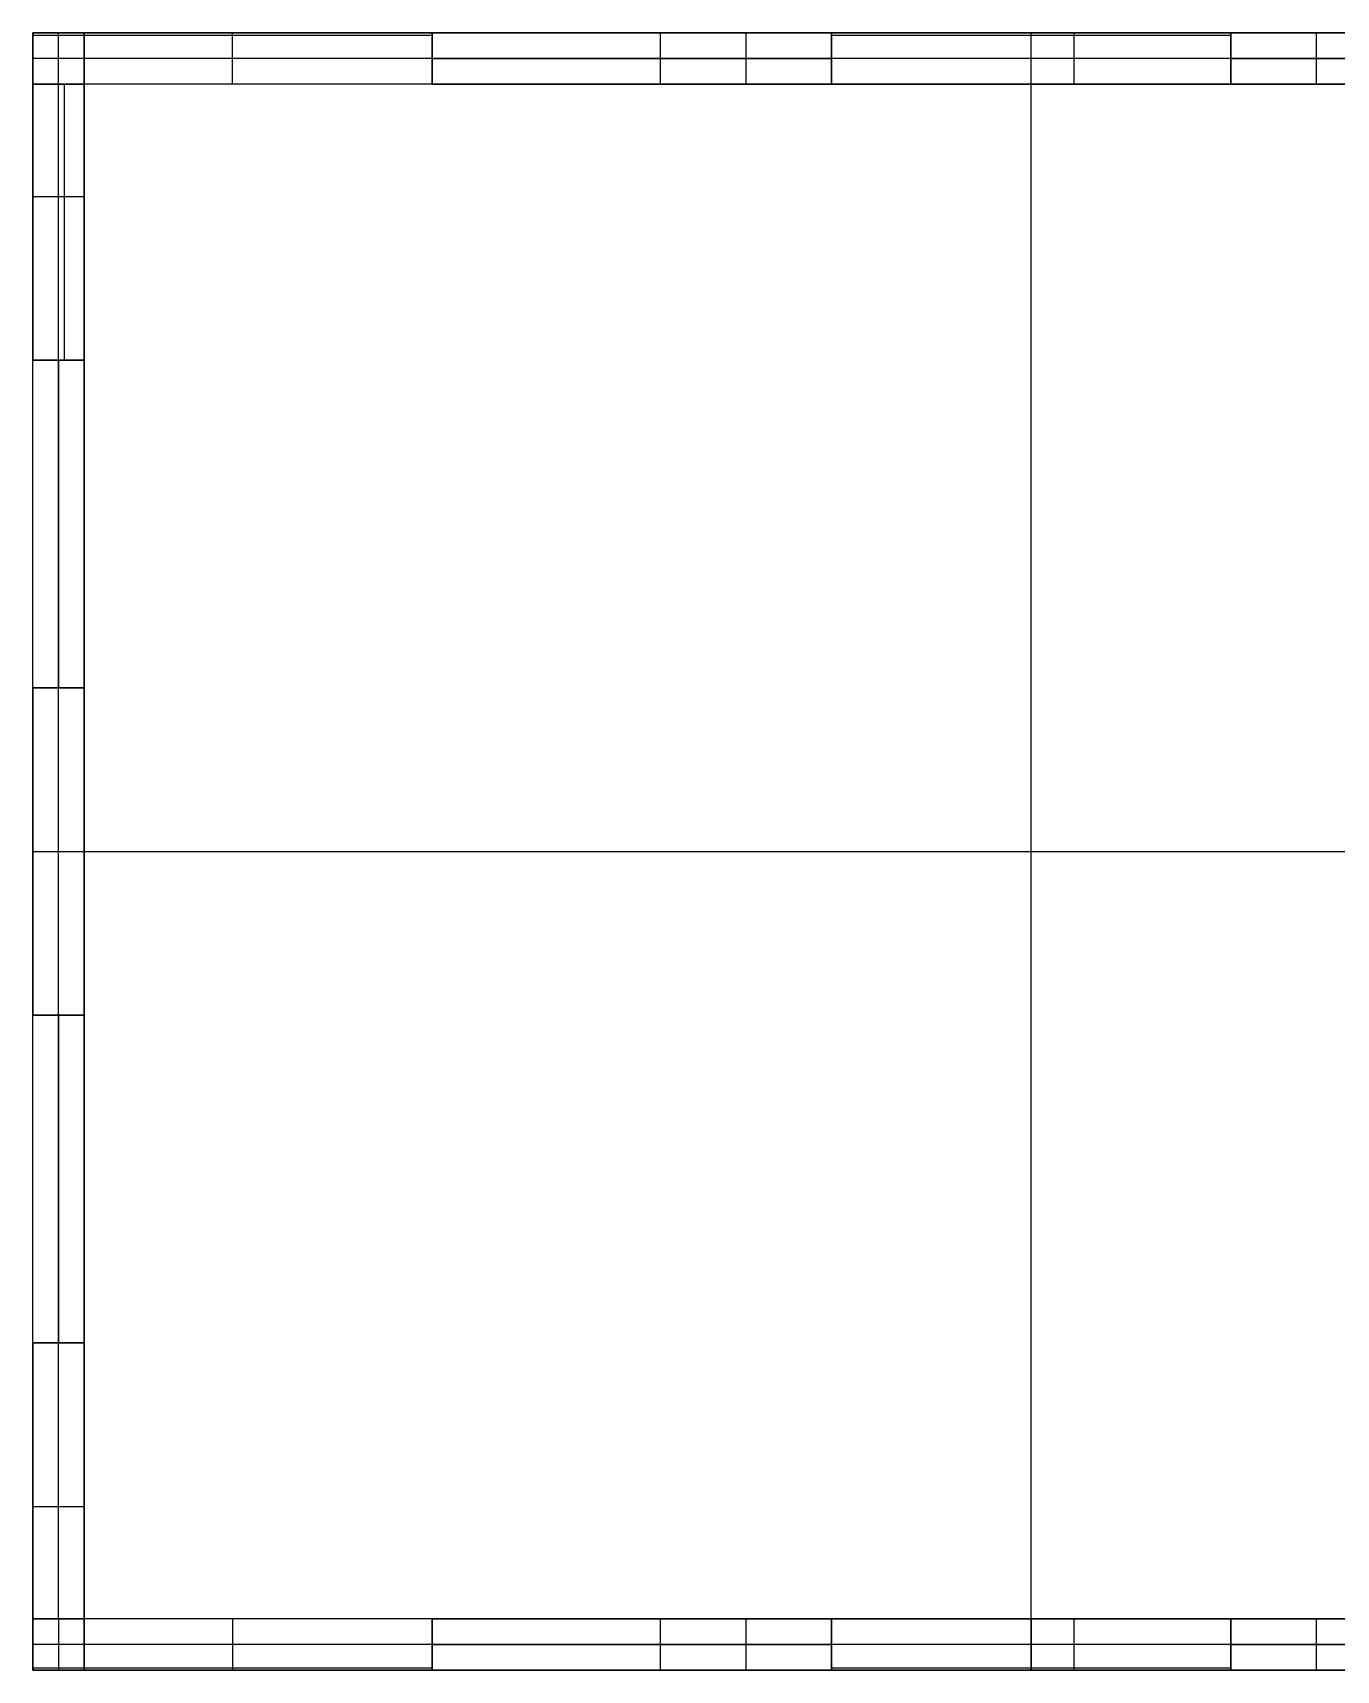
# Model space of a CAD drawing. Header units: millimetres. Extents: x -9556 to -1947, y -3269 to 306.
# Drawn here: x -7994.4 to -7765.9, y 0 to 287 of the extents above; entities that cross this region are included whole.
import ezdxf

# ---------------------------------------------------------------- set-up
doc = ezdxf.new("R2010")
doc.units = ezdxf.units.MM
doc.header["$MEASUREMENT"] = 0
doc.layers.add('2 TRAY TROLLEY$ASSEMBLED$DOUBLE BOX', color=7, linetype='Continuous', true_color=0x000000)

msp = doc.modelspace()

# ---------------------------------------------------------------- linework, layer by layer
at = {"layer": '2 TRAY TROLLEY$ASSEMBLED$DOUBLE BOX', "color": 6, "true_color": 0xff00ff}
for p, q in [((-7994.37, 287, 467), (-7994.37, 278, 467)), ((-7989.87, 278, 364.71), (-7989.87, 287, 364.71)), ((-7989.87, 278, 415.86), (-7989.87, 287, 415.86)), ((-7989.87, 278, 262.43), (-7989.87, 287, 262.43)), ((-7989.87, 278, 313.57), (-7989.87, 287, 313.57)), ((-7989.87, 278, 160.14), (-7989.87, 287, 160.14)), ((-7989.87, 278, 211.29), (-7989.87, 287, 211.29)), ((-7985.37, 287, 364.71), (-7985.37, 278, 364.71)), ((-7985.37, 287, 415.86), (-7985.37, 278, 415.86)), ((-7985.37, 287, 262.43), (-7985.37, 278, 262.43)), ((-7985.37, 287, 313.57), (-7985.37, 278, 313.57)), ((-7985.37, 287, 160.14), (-7985.37, 278, 160.14)), ((-7985.37, 287, 211.29), (-7985.37, 278, 211.29)), ((-7653.37, 287, 283.5), (-7985.37, 287, 283.5)), ((-7985.37, 278, 390.29), (-7985.37, 287, 390.29)), ((-7985.37, 278, 288), (-7985.37, 287, 288)), ((-7985.37, 278, 185.71), (-7985.37, 287, 185.71)), ((-7959.37, 278, 109), (-7959.37, 287, 109)), ((-7819.37, 278, 467), (-7819.37, 287, 467)), ((-7819.37, 278, 109), (-7819.37, 287, 109)), ((-7994.37, 286.57, 109), (-7924.37, 286.57, 109)), ((-7854.37, 286.57, 109), (-7784.37, 286.57, 109)), ((-7653.37, 278, 283.5), (-7985.37, 278, 283.5)), ((-7994.37, 0, 467), (-7994.37, 9, 467)), ((-7989.87, 9, 364.71), (-7989.87, 0, 364.71)), ((-7989.87, 9, 415.86), (-7989.87, 0, 415.86)), ((-7989.87, 9, 262.43), (-7989.87, 0, 262.43)), ((-7989.87, 9, 313.57), (-7989.87, 0, 313.57)), ((-7989.87, 9, 160.14), (-7989.87, 0, 160.14)), ((-7989.87, 9, 211.29), (-7989.87, 0, 211.29)), ((-7985.37, 0, 364.71), (-7985.37, 9, 364.71)), ((-7985.37, 0, 415.86), (-7985.37, 9, 415.86)), ((-7985.37, 0, 262.43), (-7985.37, 9, 262.43)), ((-7985.37, 0, 313.57), (-7985.37, 9, 313.57)), ((-7985.37, 0, 160.14), (-7985.37, 9, 160.14)), ((-7985.37, 0, 211.29), (-7985.37, 9, 211.29)), ((-7985.37, 9, 390.29), (-7985.37, 0, 390.29)), ((-7985.37, 9, 288), (-7985.37, 0, 288)), ((-7985.37, 9, 185.71), (-7985.37, 0, 185.71)), ((-7653.37, 9, 283.5), (-7985.37, 9, 283.5)), ((-7959.37, 9, 109), (-7959.37, 0, 109)), ((-7819.37, 9, 467), (-7819.37, 0, 467)), ((-7819.37, 9, 109), (-7819.37, 0, 109)), ((-7994.37, 0.43, 109), (-7924.37, 0.43, 109)), ((-7653.37, 0, 283.5), (-7985.37, 0, 283.5)), ((-7854.37, 0.43, 109), (-7784.37, 0.43, 109))]:
    msp.add_line(p, q, dxfattribs=at)
at = {"layer": '2 TRAY TROLLEY$ASSEMBLED$DOUBLE BOX', "color": 96, "true_color": 0x007f00}
for p, q in [((-7994.37, 287, 109), (-7994.37, 287, 100)), ((-7819.37, 0, 100), (-7819.37, 287, 100)), ((-7819.37, 0, 109), (-7819.37, 287, 109)), ((-7819.37, 287, 100), (-7819.37, 287, 109)), ((-7924.37, 282.5, 109), (-7924.37, 282.5, 100)), ((-7854.37, 282.5, 109), (-7854.37, 282.5, 100)), ((-7784.37, 282.5, 109), (-7784.37, 282.5, 100)), ((-7924.37, 278, 109), (-7924.37, 278, 100)), ((-7889.37, 278, 109), (-7889.37, 278, 100)), ((-7854.37, 278, 100), (-7854.37, 278, 109)), ((-7784.37, 278, 109), (-7784.37, 278, 100)), ((-7989.87, 229.6, 109), (-7989.87, 229.6, 100)), ((-7985.37, 229.6, 100), (-7985.37, 229.6, 109)), ((-7985.37, 200.9, 109), (-7985.37, 200.9, 100)), ((-7989.87, 172.2, 109), (-7989.87, 172.2, 100)), ((-7985.37, 172.2, 109), (-7985.37, 172.2, 100)), ((-7994.37, 143.5, 100), (-7644.37, 143.5, 100)), ((-7994.37, 143.5, 109), (-7644.37, 143.5, 109)), ((-7994.37, 143.5, 100), (-7994.37, 143.5, 109)), ((-7989.87, 114.8, 109), (-7989.87, 114.8, 100)), ((-7985.37, 114.8, 100), (-7985.37, 114.8, 109)), ((-7985.37, 86.1, 109), (-7985.37, 86.1, 100)), ((-7989.87, 57.4, 109), (-7989.87, 57.4, 100)), ((-7985.37, 57.4, 109), (-7985.37, 57.4, 100)), ((-7924.37, 9, 109), (-7924.37, 9, 100)), ((-7889.37, 9, 109), (-7889.37, 9, 100)), ((-7854.37, 9, 100), (-7854.37, 9, 109)), ((-7784.37, 9, 109), (-7784.37, 9, 100)), ((-7924.37, 4.5, 109), (-7924.37, 4.5, 100)), ((-7854.37, 4.5, 109), (-7854.37, 4.5, 100)), ((-7784.37, 4.5, 109), (-7784.37, 4.5, 100)), ((-7994.37, 0, 100), (-7994.37, 0, 109)), ((-7819.37, 0, 100), (-7819.37, 0, 109))]:
    msp.add_line(p, q, dxfattribs=at)
at = {"layer": '2 TRAY TROLLEY$ASSEMBLED$DOUBLE BOX', "color": 5, "true_color": 0x0000ff}
for p, q in [((-7994.37, 287, 262.43), (-7994.37, 287, 313.57)), ((-7994.37, 287, 364.71), (-7994.37, 287, 415.86)), ((-7994.37, 287, 160.14), (-7994.37, 287, 211.29)), ((-7994.37, 287, 283.5), (-7985.37, 287, 283.5)), ((-7989.87, 287, 211.29), (-7989.87, 287, 160.14)), ((-7989.87, 287, 313.57), (-7989.87, 287, 262.43)), ((-7989.87, 287, 415.86), (-7989.87, 287, 364.71)), ((-7985.37, 287, 262.43), (-7985.37, 287, 313.57)), ((-7985.37, 287, 364.71), (-7985.37, 287, 415.86)), ((-7985.37, 287, 160.14), (-7985.37, 287, 211.29)), ((-7994.37, 9, 467), (-7994.37, 278, 467)), ((-7994.37, 278, 236.86), (-7985.37, 278, 236.86)), ((-7994.37, 278, 339.14), (-7985.37, 278, 339.14)), ((-7994.37, 278, 441.43), (-7985.37, 278, 441.43)), ((-7994.37, 278, 134.57), (-7985.37, 278, 134.57)), ((-7989.87, 9, 467), (-7989.87, 278, 467)), ((-7988.89, 278, 109), (-7988.89, 229.6, 109)), ((-7985.37, 278, 467), (-7985.37, 9, 467)), ((-7994.37, 258.3, 109), (-7985.37, 258.3, 109)), ((-7994.37, 172.2, 100), (-7994.37, 229.6, 100)), ((-7989.87, 229.6, 100), (-7989.87, 172.2, 100)), ((-7985.37, 172.2, 100), (-7985.37, 229.6, 100)), ((-7994.37, 143.5, 109), (-7985.37, 143.5, 109)), ((-7994.37, 143.5, 467), (-7985.37, 143.5, 467)), ((-7994.37, 57.4, 100), (-7994.37, 114.8, 100)), ((-7989.87, 114.8, 100), (-7989.87, 57.4, 100)), ((-7985.37, 57.4, 100), (-7985.37, 114.8, 100)), ((-7994.37, 28.7, 109), (-7985.37, 28.7, 109)), ((-7985.37, 9, 441.43), (-7994.37, 9, 441.43)), ((-7985.37, 9, 339.14), (-7994.37, 9, 339.14)), ((-7985.37, 9, 236.86), (-7994.37, 9, 236.86)), ((-7985.37, 9, 134.57), (-7994.37, 9, 134.57)), ((-7994.37, 0, 364.71), (-7994.37, 0, 415.86)), ((-7994.37, 0, 262.43), (-7994.37, 0, 313.57)), ((-7994.37, 0, 160.14), (-7994.37, 0, 211.29)), ((-7994.37, 0, 283.5), (-7985.37, 0, 283.5)), ((-7989.87, 0, 364.71), (-7989.87, 0, 415.86)), ((-7989.87, 0, 262.43), (-7989.87, 0, 313.57)), ((-7989.87, 0, 160.14), (-7989.87, 0, 211.29)), ((-7985.37, 0, 415.86), (-7985.37, 0, 364.71)), ((-7985.37, 0, 313.57), (-7985.37, 0, 262.43)), ((-7985.37, 0, 211.29), (-7985.37, 0, 160.14))]:
    msp.add_line(p, q, dxfattribs=at)
at = {"layer": '2 TRAY TROLLEY$ASSEMBLED$DOUBLE BOX', "color": 6, "true_color": 0xff00ff}
for points in [[(-7994.37, 287, 467), (-7819.37, 287, 467), (-7644.37, 287, 467)], [(-7994.37, 278, 364.71), (-7994.37, 282.5, 364.71), (-7994.37, 287, 364.71)], [(-7994.37, 287, 415.86), (-7994.37, 282.5, 415.86), (-7994.37, 278, 415.86)], [(-7994.37, 287, 364.71), (-7989.87, 287, 364.71), (-7985.37, 287, 364.71)], [(-7985.37, 287, 415.86), (-7989.87, 287, 415.86), (-7994.37, 287, 415.86)], [(-7994.37, 287, 415.86), (-7994.37, 287, 441.43), (-7994.37, 287, 467)], [(-7994.37, 287, 262.43), (-7989.87, 287, 262.43), (-7985.37, 287, 262.43)], [(-7985.37, 287, 313.57), (-7989.87, 287, 313.57), (-7994.37, 287, 313.57)], [(-7994.37, 278, 262.43), (-7994.37, 282.5, 262.43), (-7994.37, 287, 262.43)], [(-7994.37, 287, 313.57), (-7994.37, 282.5, 313.57), (-7994.37, 278, 313.57)], [(-7994.37, 287, 313.57), (-7994.37, 287, 339.14), (-7994.37, 287, 364.71)], [(-7994.37, 287, 160.14), (-7989.87, 287, 160.14), (-7985.37, 287, 160.14)], [(-7985.37, 287, 211.29), (-7989.87, 287, 211.29), (-7994.37, 287, 211.29)], [(-7994.37, 278, 160.14), (-7994.37, 282.5, 160.14), (-7994.37, 287, 160.14)], [(-7994.37, 287, 211.29), (-7994.37, 282.5, 211.29), (-7994.37, 278, 211.29)], [(-7994.37, 287, 211.29), (-7994.37, 287, 236.86), (-7994.37, 287, 262.43)], [(-7994.37, 287, 109), (-7959.37, 287, 109), (-7924.37, 287, 109)], [(-7994.37, 278, 109), (-7994.37, 282.5, 109), (-7994.37, 287, 109)], [(-7994.37, 287, 109), (-7994.37, 287, 134.57), (-7994.37, 287, 160.14)], [(-7985.37, 287, 364.71), (-7985.37, 287, 390.29), (-7985.37, 287, 415.86)], [(-7985.37, 287, 262.43), (-7985.37, 287, 288), (-7985.37, 287, 313.57)], [(-7985.37, 287, 160.14), (-7985.37, 287, 185.71), (-7985.37, 287, 211.29)], [(-7854.37, 287, 100), (-7889.37, 287, 100), (-7924.37, 287, 100)], [(-7924.37, 287, 100), (-7924.37, 287, 104.5), (-7924.37, 287, 109)], [(-7924.37, 278, 100), (-7924.37, 282.5, 100), (-7924.37, 287, 100)], [(-7924.37, 287, 109), (-7924.37, 282.5, 109), (-7924.37, 278, 109)], [(-7884.37, 287, 422), (-7884.37, 282.5, 422), (-7884.37, 278, 422)], [(-7769.37, 287, 437), (-7819.37, 287, 437), (-7869.37, 287, 437)], [(-7869.37, 287, 407), (-7819.37, 287, 407), (-7769.37, 287, 407)], [(-7869.37, 287, 437), (-7869.37, 282.5, 437), (-7869.37, 278, 437)], [(-7869.37, 287, 407), (-7869.37, 282.5, 407), (-7869.37, 278, 407)], [(-7854.37, 287, 100), (-7854.37, 282.5, 100), (-7854.37, 278, 100)], [(-7854.37, 287, 109), (-7854.37, 287, 104.5), (-7854.37, 287, 100)], [(-7854.37, 287, 109), (-7819.37, 287, 109), (-7784.37, 287, 109)], [(-7854.37, 278, 109), (-7854.37, 282.5, 109), (-7854.37, 287, 109)], [(-7811.87, 287, 437), (-7811.87, 282.5, 437), (-7811.87, 278, 437)], [(-7811.87, 287, 407), (-7811.87, 282.5, 407), (-7811.87, 278, 407)], [(-7714.37, 287, 100), (-7749.37, 287, 100), (-7784.37, 287, 100)], [(-7784.37, 278, 100), (-7784.37, 282.5, 100), (-7784.37, 287, 100)], [(-7784.37, 287, 100), (-7784.37, 287, 104.5), (-7784.37, 287, 109)], [(-7784.37, 287, 109), (-7784.37, 282.5, 109), (-7784.37, 278, 109)], [(-7769.37, 287, 437), (-7769.37, 282.5, 437), (-7769.37, 278, 437)], [(-7769.37, 287, 407), (-7769.37, 282.5, 407), (-7769.37, 278, 407)], [(-7924.37, 286.57, 109), (-7924.37, 286.57, 104.5), (-7924.37, 286.57, 100)], [(-7854.37, 286.57, 109), (-7854.37, 286.57, 104.5), (-7854.37, 286.57, 100)], [(-7784.37, 286.57, 109), (-7784.37, 286.57, 104.5), (-7784.37, 286.57, 100)], [(-7994.37, 282.5, 467), (-7994.37, 282.5, 441.43), (-7994.37, 282.5, 415.86)], [(-7644.37, 282.5, 467), (-7819.37, 282.5, 467), (-7994.37, 282.5, 467)], [(-7994.37, 282.5, 364.71), (-7994.37, 282.5, 339.14), (-7994.37, 282.5, 313.57)], [(-7994.37, 282.5, 262.43), (-7994.37, 282.5, 236.86), (-7994.37, 282.5, 211.29)], [(-7994.37, 282.5, 160.14), (-7994.37, 282.5, 134.57), (-7994.37, 282.5, 109)], [(-7924.37, 282.5, 100), (-7889.37, 282.5, 100), (-7854.37, 282.5, 100)], [(-7784.37, 282.5, 100), (-7749.37, 282.5, 100), (-7714.37, 282.5, 100)], [(-7644.37, 278, 467), (-7819.37, 278, 467), (-7994.37, 278, 467)], [(-7985.37, 278, 364.71), (-7989.87, 278, 364.71), (-7994.37, 278, 364.71)], [(-7994.37, 278, 415.86), (-7989.87, 278, 415.86), (-7985.37, 278, 415.86)], [(-7994.37, 278, 415.86), (-7994.37, 278, 441.43), (-7994.37, 278, 467)], [(-7985.37, 278, 262.43), (-7989.87, 278, 262.43), (-7994.37, 278, 262.43)], [(-7994.37, 278, 313.57), (-7989.87, 278, 313.57), (-7985.37, 278, 313.57)], [(-7994.37, 278, 313.57), (-7994.37, 278, 339.14), (-7994.37, 278, 364.71)], [(-7985.37, 278, 160.14), (-7989.87, 278, 160.14), (-7994.37, 278, 160.14)], [(-7994.37, 278, 211.29), (-7989.87, 278, 211.29), (-7985.37, 278, 211.29)], [(-7994.37, 278, 211.29), (-7994.37, 278, 236.86), (-7994.37, 278, 262.43)], [(-7924.37, 278, 109), (-7959.37, 278, 109), (-7994.37, 278, 109)], [(-7994.37, 278, 109), (-7994.37, 278, 134.57), (-7994.37, 278, 160.14)], [(-7985.37, 278, 415.86), (-7985.37, 278, 390.29), (-7985.37, 278, 364.71)], [(-7985.37, 278, 313.57), (-7985.37, 278, 288), (-7985.37, 278, 262.43)], [(-7985.37, 278, 211.29), (-7985.37, 278, 185.71), (-7985.37, 278, 160.14)], [(-7854.37, 278, 100), (-7889.37, 278, 100), (-7924.37, 278, 100)], [(-7924.37, 278, 109), (-7924.37, 278, 104.5), (-7924.37, 278, 100)], [(-7869.37, 278, 437), (-7819.37, 278, 437), (-7769.37, 278, 437)], [(-7769.37, 278, 407), (-7819.37, 278, 407), (-7869.37, 278, 407)], [(-7854.37, 278, 100), (-7854.37, 278, 104.5), (-7854.37, 278, 109)], [(-7784.37, 278, 109), (-7819.37, 278, 109), (-7854.37, 278, 109)], [(-7714.37, 278, 100), (-7749.37, 278, 100), (-7784.37, 278, 100)], [(-7784.37, 278, 109), (-7784.37, 278, 104.5), (-7784.37, 278, 100)], [(-7644.37, 9, 467), (-7819.37, 9, 467), (-7994.37, 9, 467)], [(-7985.37, 9, 364.71), (-7989.87, 9, 364.71), (-7994.37, 9, 364.71)], [(-7994.37, 9, 415.86), (-7989.87, 9, 415.86), (-7985.37, 9, 415.86)], [(-7994.37, 9, 364.71), (-7994.37, 4.5, 364.71), (-7994.37, 0, 364.71)], [(-7994.37, 0, 415.86), (-7994.37, 4.5, 415.86), (-7994.37, 9, 415.86)], [(-7994.37, 9, 415.86), (-7994.37, 9, 441.43), (-7994.37, 9, 467)], [(-7985.37, 9, 262.43), (-7989.87, 9, 262.43), (-7994.37, 9, 262.43)], [(-7994.37, 9, 313.57), (-7989.87, 9, 313.57), (-7985.37, 9, 313.57)], [(-7994.37, 9, 262.43), (-7994.37, 4.5, 262.43), (-7994.37, 0, 262.43)], [(-7994.37, 0, 313.57), (-7994.37, 4.5, 313.57), (-7994.37, 9, 313.57)], [(-7994.37, 9, 313.57), (-7994.37, 9, 339.14), (-7994.37, 9, 364.71)], [(-7985.37, 9, 160.14), (-7989.87, 9, 160.14), (-7994.37, 9, 160.14)], [(-7994.37, 9, 211.29), (-7989.87, 9, 211.29), (-7985.37, 9, 211.29)], [(-7994.37, 9, 160.14), (-7994.37, 4.5, 160.14), (-7994.37, 0, 160.14)], [(-7994.37, 0, 211.29), (-7994.37, 4.5, 211.29), (-7994.37, 9, 211.29)], [(-7994.37, 9, 211.29), (-7994.37, 9, 236.86), (-7994.37, 9, 262.43)], [(-7994.37, 9, 109), (-7994.37, 4.5, 109), (-7994.37, 0, 109)], [(-7924.37, 9, 109), (-7959.37, 9, 109), (-7994.37, 9, 109)], [(-7994.37, 9, 109), (-7994.37, 9, 134.57), (-7994.37, 9, 160.14)], [(-7985.37, 9, 415.86), (-7985.37, 9, 390.29), (-7985.37, 9, 364.71)], [(-7985.37, 9, 313.57), (-7985.37, 9, 288), (-7985.37, 9, 262.43)], [(-7985.37, 9, 211.29), (-7985.37, 9, 185.71), (-7985.37, 9, 160.14)], [(-7854.37, 9, 100), (-7889.37, 9, 100), (-7924.37, 9, 100)], [(-7924.37, 9, 100), (-7924.37, 4.5, 100), (-7924.37, 0, 100)], [(-7924.37, 9, 109), (-7924.37, 9, 104.5), (-7924.37, 9, 100)], [(-7924.37, 0, 109), (-7924.37, 4.5, 109), (-7924.37, 9, 109)], [(-7884.37, 9, 422), (-7884.37, 4.5, 422), (-7884.37, 0, 422)], [(-7769.37, 9, 437), (-7819.37, 9, 437), (-7869.37, 9, 437)], [(-7869.37, 9, 407), (-7819.37, 9, 407), (-7769.37, 9, 407)], [(-7869.37, 9, 437), (-7869.37, 4.5, 437), (-7869.37, 0, 437)], [(-7869.37, 9, 407), (-7869.37, 4.5, 407), (-7869.37, 0, 407)], [(-7854.37, 0, 100), (-7854.37, 4.5, 100), (-7854.37, 9, 100)], [(-7854.37, 9, 100), (-7854.37, 9, 104.5), (-7854.37, 9, 109)], [(-7784.37, 9, 109), (-7819.37, 9, 109), (-7854.37, 9, 109)], [(-7854.37, 9, 109), (-7854.37, 4.5, 109), (-7854.37, 0, 109)], [(-7811.87, 9, 437), (-7811.87, 4.5, 437), (-7811.87, 0, 437)], [(-7811.87, 9, 407), (-7811.87, 4.5, 407), (-7811.87, 0, 407)], [(-7714.37, 9, 100), (-7749.37, 9, 100), (-7784.37, 9, 100)], [(-7784.37, 9, 100), (-7784.37, 4.5, 100), (-7784.37, 0, 100)], [(-7784.37, 9, 109), (-7784.37, 9, 104.5), (-7784.37, 9, 100)], [(-7784.37, 0, 109), (-7784.37, 4.5, 109), (-7784.37, 9, 109)], [(-7769.37, 9, 437), (-7769.37, 4.5, 437), (-7769.37, 0, 437)], [(-7769.37, 9, 407), (-7769.37, 4.5, 407), (-7769.37, 0, 407)], [(-7994.37, 4.5, 467), (-7994.37, 4.5, 441.43), (-7994.37, 4.5, 415.86)], [(-7644.37, 4.5, 467), (-7819.37, 4.5, 467), (-7994.37, 4.5, 467)], [(-7994.37, 4.5, 364.71), (-7994.37, 4.5, 339.14), (-7994.37, 4.5, 313.57)], [(-7994.37, 4.5, 262.43), (-7994.37, 4.5, 236.86), (-7994.37, 4.5, 211.29)], [(-7994.37, 4.5, 160.14), (-7994.37, 4.5, 134.57), (-7994.37, 4.5, 109)], [(-7924.37, 4.5, 100), (-7889.37, 4.5, 100), (-7854.37, 4.5, 100)], [(-7784.37, 4.5, 100), (-7749.37, 4.5, 100), (-7714.37, 4.5, 100)], [(-7994.37, 0, 467), (-7819.37, 0, 467), (-7644.37, 0, 467)], [(-7994.37, 0, 364.71), (-7989.87, 0, 364.71), (-7985.37, 0, 364.71)], [(-7985.37, 0, 415.86), (-7989.87, 0, 415.86), (-7994.37, 0, 415.86)], [(-7994.37, 0, 415.86), (-7994.37, 0, 441.43), (-7994.37, 0, 467)], [(-7994.37, 0, 262.43), (-7989.87, 0, 262.43), (-7985.37, 0, 262.43)], [(-7985.37, 0, 313.57), (-7989.87, 0, 313.57), (-7994.37, 0, 313.57)], [(-7994.37, 0, 313.57), (-7994.37, 0, 339.14), (-7994.37, 0, 364.71)], [(-7994.37, 0, 160.14), (-7989.87, 0, 160.14), (-7985.37, 0, 160.14)], [(-7985.37, 0, 211.29), (-7989.87, 0, 211.29), (-7994.37, 0, 211.29)], [(-7994.37, 0, 211.29), (-7994.37, 0, 236.86), (-7994.37, 0, 262.43)], [(-7994.37, 0, 109), (-7959.37, 0, 109), (-7924.37, 0, 109)], [(-7994.37, 0, 109), (-7994.37, 0, 134.57), (-7994.37, 0, 160.14)], [(-7985.37, 0, 364.71), (-7985.37, 0, 390.29), (-7985.37, 0, 415.86)], [(-7985.37, 0, 262.43), (-7985.37, 0, 288), (-7985.37, 0, 313.57)], [(-7985.37, 0, 160.14), (-7985.37, 0, 185.71), (-7985.37, 0, 211.29)], [(-7924.37, 0.43, 109), (-7924.37, 0.43, 104.5), (-7924.37, 0.43, 100)], [(-7854.37, 0, 100), (-7889.37, 0, 100), (-7924.37, 0, 100)], [(-7924.37, 0, 100), (-7924.37, 0, 104.5), (-7924.37, 0, 109)], [(-7869.37, 0, 437), (-7819.37, 0, 437), (-7769.37, 0, 437)], [(-7769.37, 0, 407), (-7819.37, 0, 407), (-7869.37, 0, 407)], [(-7854.37, 0.43, 109), (-7854.37, 0.43, 104.5), (-7854.37, 0.43, 100)], [(-7854.37, 0, 109), (-7854.37, 0, 104.5), (-7854.37, 0, 100)], [(-7854.37, 0, 109), (-7819.37, 0, 109), (-7784.37, 0, 109)], [(-7784.37, 0.43, 109), (-7784.37, 0.43, 104.5), (-7784.37, 0.43, 100)], [(-7714.37, 0, 100), (-7749.37, 0, 100), (-7784.37, 0, 100)], [(-7784.37, 0, 100), (-7784.37, 0, 104.5), (-7784.37, 0, 109)]]:
    msp.add_open_spline(points, degree=2, dxfattribs=at)
at = {"layer": '2 TRAY TROLLEY$ASSEMBLED$DOUBLE BOX', "color": 96, "true_color": 0x007f00}
for points in [[(-7994.37, 287, 109), (-7959.37, 287, 109), (-7924.37, 287, 109)], [(-7994.37, 229.6, 100), (-7994.37, 258.3, 100), (-7994.37, 287, 100)], [(-7994.37, 229.6, 109), (-7994.37, 258.3, 109), (-7994.37, 287, 109)], [(-7924.37, 287, 100), (-7959.37, 287, 100), (-7994.37, 287, 100)], [(-7994.37, 287, 104.5), (-7994.37, 258.3, 104.5), (-7994.37, 229.6, 104.5)], [(-7924.37, 287, 104.5), (-7959.37, 287, 104.5), (-7994.37, 287, 104.5)], [(-7924.37, 287, 100), (-7924.37, 282.5, 100), (-7924.37, 278, 100)], [(-7924.37, 278, 109), (-7924.37, 282.5, 109), (-7924.37, 287, 109)], [(-7924.37, 287, 100), (-7924.37, 287, 104.5), (-7924.37, 287, 109)], [(-7784.37, 287, 100), (-7819.37, 287, 100), (-7854.37, 287, 100)], [(-7854.37, 278, 100), (-7854.37, 282.5, 100), (-7854.37, 287, 100)], [(-7854.37, 287, 109), (-7854.37, 282.5, 109), (-7854.37, 278, 109)], [(-7854.37, 287, 100), (-7854.37, 287, 104.5), (-7854.37, 287, 109)], [(-7854.37, 287, 109), (-7819.37, 287, 109), (-7784.37, 287, 109)], [(-7784.37, 287, 104.5), (-7819.37, 287, 104.5), (-7854.37, 287, 104.5)], [(-7784.37, 287, 100), (-7784.37, 282.5, 100), (-7784.37, 278, 100)], [(-7784.37, 287, 100), (-7784.37, 287, 104.5), (-7784.37, 287, 109)], [(-7784.37, 278, 109), (-7784.37, 282.5, 109), (-7784.37, 287, 109)], [(-7924.37, 278, 100), (-7889.37, 278, 100), (-7854.37, 278, 100)], [(-7854.37, 278, 109), (-7889.37, 278, 109), (-7924.37, 278, 109)], [(-7784.37, 278, 100), (-7749.37, 278, 100), (-7714.37, 278, 100)], [(-7714.37, 278, 109), (-7749.37, 278, 109), (-7784.37, 278, 109)], [(-7985.37, 229.6, 100), (-7989.87, 229.6, 100), (-7994.37, 229.6, 100)], [(-7994.37, 229.6, 100), (-7994.37, 229.6, 104.5), (-7994.37, 229.6, 109)], [(-7994.37, 229.6, 109), (-7989.87, 229.6, 109), (-7985.37, 229.6, 109)], [(-7985.37, 172.2, 100), (-7985.37, 200.9, 100), (-7985.37, 229.6, 100)], [(-7985.37, 229.6, 109), (-7985.37, 200.9, 109), (-7985.37, 172.2, 109)], [(-7994.37, 172.2, 100), (-7989.87, 172.2, 100), (-7985.37, 172.2, 100)], [(-7994.37, 172.2, 100), (-7994.37, 172.2, 104.5), (-7994.37, 172.2, 109)], [(-7985.37, 172.2, 109), (-7989.87, 172.2, 109), (-7994.37, 172.2, 109)], [(-7994.37, 114.8, 100), (-7994.37, 143.5, 100), (-7994.37, 172.2, 100)], [(-7994.37, 114.8, 109), (-7994.37, 143.5, 109), (-7994.37, 172.2, 109)], [(-7994.37, 172.2, 104.5), (-7994.37, 143.5, 104.5), (-7994.37, 114.8, 104.5)], [(-7985.37, 114.8, 100), (-7989.87, 114.8, 100), (-7994.37, 114.8, 100)], [(-7994.37, 114.8, 109), (-7989.87, 114.8, 109), (-7985.37, 114.8, 109)], [(-7994.37, 114.8, 100), (-7994.37, 114.8, 104.5), (-7994.37, 114.8, 109)], [(-7985.37, 57.4, 100), (-7985.37, 86.1, 100), (-7985.37, 114.8, 100)], [(-7985.37, 114.8, 109), (-7985.37, 86.1, 109), (-7985.37, 57.4, 109)], [(-7994.37, 0, 100), (-7994.37, 28.7, 100), (-7994.37, 57.4, 100)], [(-7994.37, 0, 109), (-7994.37, 28.7, 109), (-7994.37, 57.4, 109)], [(-7994.37, 57.4, 100), (-7989.87, 57.4, 100), (-7985.37, 57.4, 100)], [(-7985.37, 57.4, 109), (-7989.87, 57.4, 109), (-7994.37, 57.4, 109)], [(-7994.37, 57.4, 100), (-7994.37, 57.4, 104.5), (-7994.37, 57.4, 109)], [(-7994.37, 57.4, 104.5), (-7994.37, 28.7, 104.5), (-7994.37, 0, 104.5)], [(-7924.37, 9, 100), (-7924.37, 4.5, 100), (-7924.37, 0, 100)], [(-7854.37, 9, 100), (-7889.37, 9, 100), (-7924.37, 9, 100)], [(-7924.37, 0, 109), (-7924.37, 4.5, 109), (-7924.37, 9, 109)], [(-7924.37, 9, 109), (-7889.37, 9, 109), (-7854.37, 9, 109)], [(-7854.37, 0, 100), (-7854.37, 4.5, 100), (-7854.37, 9, 100)], [(-7854.37, 9, 109), (-7854.37, 4.5, 109), (-7854.37, 0, 109)], [(-7784.37, 9, 100), (-7784.37, 4.5, 100), (-7784.37, 0, 100)], [(-7714.37, 9, 100), (-7749.37, 9, 100), (-7784.37, 9, 100)], [(-7784.37, 0, 109), (-7784.37, 4.5, 109), (-7784.37, 9, 109)], [(-7784.37, 9, 109), (-7749.37, 9, 109), (-7714.37, 9, 109)], [(-7994.37, 0, 100), (-7959.37, 0, 100), (-7924.37, 0, 100)], [(-7924.37, 0, 109), (-7959.37, 0, 109), (-7994.37, 0, 109)], [(-7994.37, 0, 104.5), (-7959.37, 0, 104.5), (-7924.37, 0, 104.5)], [(-7924.37, 0, 100), (-7924.37, 0, 104.5), (-7924.37, 0, 109)], [(-7854.37, 0, 100), (-7854.37, 0, 104.5), (-7854.37, 0, 109)], [(-7854.37, 0, 100), (-7819.37, 0, 100), (-7784.37, 0, 100)], [(-7784.37, 0, 109), (-7819.37, 0, 109), (-7854.37, 0, 109)], [(-7854.37, 0, 104.5), (-7819.37, 0, 104.5), (-7784.37, 0, 104.5)], [(-7784.37, 0, 100), (-7784.37, 0, 104.5), (-7784.37, 0, 109)]]:
    msp.add_open_spline(points, degree=2, dxfattribs=at)
at = {"layer": '2 TRAY TROLLEY$ASSEMBLED$DOUBLE BOX', "color": 5, "true_color": 0x0000ff}
for points in [[(-7985.37, 287, 262.43), (-7989.87, 287, 262.43), (-7994.37, 287, 262.43)], [(-7994.37, 287, 211.29), (-7989.87, 287, 211.29), (-7985.37, 287, 211.29)], [(-7994.37, 287, 262.43), (-7994.37, 282.5, 262.43), (-7994.37, 278, 262.43)], [(-7994.37, 278, 211.29), (-7994.37, 282.5, 211.29), (-7994.37, 287, 211.29)], [(-7985.37, 287, 364.71), (-7989.87, 287, 364.71), (-7994.37, 287, 364.71)], [(-7994.37, 287, 313.57), (-7989.87, 287, 313.57), (-7985.37, 287, 313.57)], [(-7994.37, 287, 364.71), (-7994.37, 282.5, 364.71), (-7994.37, 278, 364.71)], [(-7994.37, 278, 313.57), (-7994.37, 282.5, 313.57), (-7994.37, 287, 313.57)], [(-7994.37, 287, 415.86), (-7989.87, 287, 415.86), (-7985.37, 287, 415.86)], [(-7994.37, 278, 415.86), (-7994.37, 282.5, 415.86), (-7994.37, 287, 415.86)], [(-7985.37, 287, 160.14), (-7989.87, 287, 160.14), (-7994.37, 287, 160.14)], [(-7994.37, 287, 160.14), (-7994.37, 282.5, 160.14), (-7994.37, 278, 160.14)], [(-7994.37, 0, 283.5), (-7994.37, 143.5, 283.5), (-7994.37, 287, 283.5)], [(-7985.37, 278, 262.43), (-7985.37, 282.5, 262.43), (-7985.37, 287, 262.43)], [(-7985.37, 287, 211.29), (-7985.37, 282.5, 211.29), (-7985.37, 278, 211.29)], [(-7985.37, 278, 364.71), (-7985.37, 282.5, 364.71), (-7985.37, 287, 364.71)], [(-7985.37, 287, 313.57), (-7985.37, 282.5, 313.57), (-7985.37, 278, 313.57)], [(-7985.37, 287, 415.86), (-7985.37, 282.5, 415.86), (-7985.37, 278, 415.86)], [(-7985.37, 278, 160.14), (-7985.37, 282.5, 160.14), (-7985.37, 287, 160.14)], [(-7985.37, 0, 283.5), (-7985.37, 143.5, 283.5), (-7985.37, 287, 283.5)], [(-7994.37, 229.6, 109), (-7994.37, 253.8, 109), (-7994.37, 278, 109)], [(-7994.37, 278, 211.29), (-7994.37, 278, 236.86), (-7994.37, 278, 262.43)], [(-7994.37, 278, 262.43), (-7989.87, 278, 262.43), (-7985.37, 278, 262.43)], [(-7985.37, 278, 211.29), (-7989.87, 278, 211.29), (-7994.37, 278, 211.29)], [(-7994.37, 278, 313.57), (-7994.37, 278, 339.14), (-7994.37, 278, 364.71)], [(-7994.37, 278, 364.71), (-7989.87, 278, 364.71), (-7985.37, 278, 364.71)], [(-7985.37, 278, 313.57), (-7989.87, 278, 313.57), (-7994.37, 278, 313.57)], [(-7994.37, 278, 467), (-7989.87, 278, 467), (-7985.37, 278, 467)], [(-7994.37, 278, 415.86), (-7994.37, 278, 441.43), (-7994.37, 278, 467)], [(-7985.37, 278, 415.86), (-7989.87, 278, 415.86), (-7994.37, 278, 415.86)], [(-7985.37, 278, 109), (-7989.87, 278, 109), (-7994.37, 278, 109)], [(-7994.37, 278, 109), (-7994.37, 278, 134.57), (-7994.37, 278, 160.14)], [(-7994.37, 278, 160.14), (-7989.87, 278, 160.14), (-7985.37, 278, 160.14)], [(-7985.37, 278, 262.43), (-7985.37, 278, 236.86), (-7985.37, 278, 211.29)], [(-7985.37, 278, 364.71), (-7985.37, 278, 339.14), (-7985.37, 278, 313.57)], [(-7985.37, 278, 467), (-7985.37, 278, 441.43), (-7985.37, 278, 415.86)], [(-7985.37, 278, 160.14), (-7985.37, 278, 134.57), (-7985.37, 278, 109)], [(-7985.37, 278, 109), (-7985.37, 253.8, 109), (-7985.37, 229.6, 109)], [(-7994.37, 229.6, 109), (-7994.37, 229.6, 104.5), (-7994.37, 229.6, 100)], [(-7994.37, 229.6, 100), (-7989.87, 229.6, 100), (-7985.37, 229.6, 100)], [(-7985.37, 229.6, 109), (-7989.87, 229.6, 109), (-7994.37, 229.6, 109)], [(-7988.89, 229.6, 109), (-7988.89, 229.6, 104.5), (-7988.89, 229.6, 100)], [(-7985.37, 229.6, 100), (-7985.37, 229.6, 104.5), (-7985.37, 229.6, 109)], [(-7994.37, 172.2, 100), (-7994.37, 172.2, 104.5), (-7994.37, 172.2, 109)], [(-7994.37, 114.8, 109), (-7994.37, 143.5, 109), (-7994.37, 172.2, 109)], [(-7985.37, 172.2, 100), (-7989.87, 172.2, 100), (-7994.37, 172.2, 100)], [(-7994.37, 172.2, 109), (-7989.87, 172.2, 109), (-7985.37, 172.2, 109)], [(-7985.37, 172.2, 109), (-7985.37, 172.2, 104.5), (-7985.37, 172.2, 100)], [(-7985.37, 172.2, 109), (-7985.37, 143.5, 109), (-7985.37, 114.8, 109)], [(-7994.37, 143.5, 109), (-7994.37, 143.5, 288), (-7994.37, 143.5, 467)], [(-7985.37, 143.5, 109), (-7985.37, 143.5, 288), (-7985.37, 143.5, 467)], [(-7994.37, 114.8, 109), (-7994.37, 114.8, 104.5), (-7994.37, 114.8, 100)], [(-7994.37, 114.8, 100), (-7989.87, 114.8, 100), (-7985.37, 114.8, 100)], [(-7985.37, 114.8, 109), (-7989.87, 114.8, 109), (-7994.37, 114.8, 109)], [(-7985.37, 114.8, 100), (-7985.37, 114.8, 104.5), (-7985.37, 114.8, 109)], [(-7994.37, 57.4, 100), (-7994.37, 57.4, 104.5), (-7994.37, 57.4, 109)], [(-7985.37, 57.4, 100), (-7989.87, 57.4, 100), (-7994.37, 57.4, 100)], [(-7994.37, 57.4, 109), (-7989.87, 57.4, 109), (-7985.37, 57.4, 109)], [(-7994.37, 9, 109), (-7994.37, 33.2, 109), (-7994.37, 57.4, 109)], [(-7985.37, 57.4, 109), (-7985.37, 57.4, 104.5), (-7985.37, 57.4, 100)], [(-7985.37, 57.4, 109), (-7985.37, 33.2, 109), (-7985.37, 9, 109)], [(-7994.37, 0, 415.86), (-7994.37, 4.5, 415.86), (-7994.37, 9, 415.86)], [(-7994.37, 9, 467), (-7994.37, 9, 441.43), (-7994.37, 9, 415.86)], [(-7985.37, 9, 467), (-7989.87, 9, 467), (-7994.37, 9, 467)], [(-7994.37, 9, 415.86), (-7989.87, 9, 415.86), (-7985.37, 9, 415.86)], [(-7994.37, 0, 313.57), (-7994.37, 4.5, 313.57), (-7994.37, 9, 313.57)], [(-7994.37, 9, 364.71), (-7994.37, 4.5, 364.71), (-7994.37, 0, 364.71)], [(-7994.37, 9, 364.71), (-7994.37, 9, 339.14), (-7994.37, 9, 313.57)], [(-7994.37, 9, 313.57), (-7989.87, 9, 313.57), (-7985.37, 9, 313.57)], [(-7985.37, 9, 364.71), (-7989.87, 9, 364.71), (-7994.37, 9, 364.71)], [(-7994.37, 0, 211.29), (-7994.37, 4.5, 211.29), (-7994.37, 9, 211.29)], [(-7994.37, 9, 262.43), (-7994.37, 4.5, 262.43), (-7994.37, 0, 262.43)], [(-7994.37, 9, 262.43), (-7994.37, 9, 236.86), (-7994.37, 9, 211.29)], [(-7994.37, 9, 211.29), (-7989.87, 9, 211.29), (-7985.37, 9, 211.29)], [(-7985.37, 9, 262.43), (-7989.87, 9, 262.43), (-7994.37, 9, 262.43)], [(-7994.37, 9, 109), (-7989.87, 9, 109), (-7985.37, 9, 109)], [(-7994.37, 9, 160.14), (-7994.37, 4.5, 160.14), (-7994.37, 0, 160.14)], [(-7994.37, 9, 160.14), (-7994.37, 9, 134.57), (-7994.37, 9, 109)], [(-7985.37, 9, 160.14), (-7989.87, 9, 160.14), (-7994.37, 9, 160.14)], [(-7985.37, 9, 415.86), (-7985.37, 4.5, 415.86), (-7985.37, 0, 415.86)], [(-7985.37, 9, 415.86), (-7985.37, 9, 441.43), (-7985.37, 9, 467)], [(-7985.37, 9, 313.57), (-7985.37, 4.5, 313.57), (-7985.37, 0, 313.57)], [(-7985.37, 0, 364.71), (-7985.37, 4.5, 364.71), (-7985.37, 9, 364.71)], [(-7985.37, 9, 313.57), (-7985.37, 9, 339.14), (-7985.37, 9, 364.71)], [(-7985.37, 9, 211.29), (-7985.37, 4.5, 211.29), (-7985.37, 0, 211.29)], [(-7985.37, 0, 262.43), (-7985.37, 4.5, 262.43), (-7985.37, 9, 262.43)], [(-7985.37, 9, 211.29), (-7985.37, 9, 236.86), (-7985.37, 9, 262.43)], [(-7985.37, 0, 160.14), (-7985.37, 4.5, 160.14), (-7985.37, 9, 160.14)], [(-7985.37, 9, 109), (-7985.37, 9, 134.57), (-7985.37, 9, 160.14)], [(-7985.37, 0, 415.86), (-7989.87, 0, 415.86), (-7994.37, 0, 415.86)], [(-7985.37, 0, 313.57), (-7989.87, 0, 313.57), (-7994.37, 0, 313.57)], [(-7994.37, 0, 364.71), (-7989.87, 0, 364.71), (-7985.37, 0, 364.71)], [(-7985.37, 0, 211.29), (-7989.87, 0, 211.29), (-7994.37, 0, 211.29)], [(-7994.37, 0, 262.43), (-7989.87, 0, 262.43), (-7985.37, 0, 262.43)], [(-7994.37, 0, 160.14), (-7989.87, 0, 160.14), (-7985.37, 0, 160.14)]]:
    msp.add_open_spline(points, degree=2, dxfattribs=at)
at = {"layer": '2 TRAY TROLLEY$ASSEMBLED$DOUBLE BOX', "color": 6, "true_color": 0xff00ff}
for points, weights, knots in [([(-7869.37, 287, 437), (-7884.37, 287, 437), (-7884.37, 287, 422), (-7884.37, 287, 407), (-7869.37, 287, 407)], [0.999999860338, 0.707106851018, 1, 0.707106781187, 1], [70, 70, 70, 93.561942, 93.561942, 117.12389, 117.12389, 117.12389]), ([(-7769.37, 287, 407), (-7754.37, 287, 407), (-7754.37, 287, 422), (-7754.37, 287, 437), (-7769.37, 287, 437)], [1, 0.707106781187, 1, 0.707106851018, 0.999999860338], [187.12389, 187.12389, 187.12389, 210.685838, 210.685838, 234.24778, 234.24778, 234.24778]), ([(-7869.37, 278, 407), (-7884.37, 278, 407), (-7884.37, 278, 422), (-7884.37, 278, 437), (-7869.37, 278, 437)], [1, 0.707106781187, 1, 0.707106851018, 0.999999860338], [-117.12389, -117.12389, -117.12389, -93.561942, -93.561942, -70, -70, -70]), ([(-7769.37, 278, 437), (-7754.37, 278, 437), (-7754.37, 278, 422), (-7754.37, 278, 407), (-7769.37, 278, 407)], [0.999999860338, 0.707106851018, 1, 0.707106781187, 1], [-234.24778, -234.24778, -234.24778, -210.685838, -210.685838, -187.12389, -187.12389, -187.12389]), ([(-7869.37, 9, 437), (-7884.37, 9, 437), (-7884.37, 9, 422), (-7884.37, 9, 407), (-7869.37, 9, 407)], [0.999999860338, 0.707106851018, 1, 0.707106851018, 0.999999860338], [70, 70, 70, 93.561945, 93.561945, 117.12389, 117.12389, 117.12389]), ([(-7769.37, 9, 407), (-7754.37, 9, 407), (-7754.37, 9, 422), (-7754.37, 9, 437), (-7769.37, 9, 437)], [0.999999860338, 0.707106851018, 1, 0.707106851018, 0.999999860338], [187.12389, 187.12389, 187.12389, 210.685835, 210.685835, 234.24778, 234.24778, 234.24778]), ([(-7869.37, 0, 407), (-7884.37, 0, 407), (-7884.37, 0, 422), (-7884.37, 0, 437), (-7869.37, 0, 437)], [0.999999860338, 0.707106851018, 1, 0.707106851018, 0.999999860338], [-117.12389, -117.12389, -117.12389, -93.561945, -93.561945, -70, -70, -70]), ([(-7769.37, 0, 437), (-7754.37, 0, 437), (-7754.37, 0, 422), (-7754.37, 0, 407), (-7769.37, 0, 407)], [0.999999860338, 0.707106851018, 1, 0.707106851018, 0.999999860338], [-234.24778, -234.24778, -234.24778, -210.685835, -210.685835, -187.12389, -187.12389, -187.12389])]:
    msp.add_rational_spline(points, weights, degree=2, knots=knots, dxfattribs=at)

doc.saveas('drawing.dxf')
